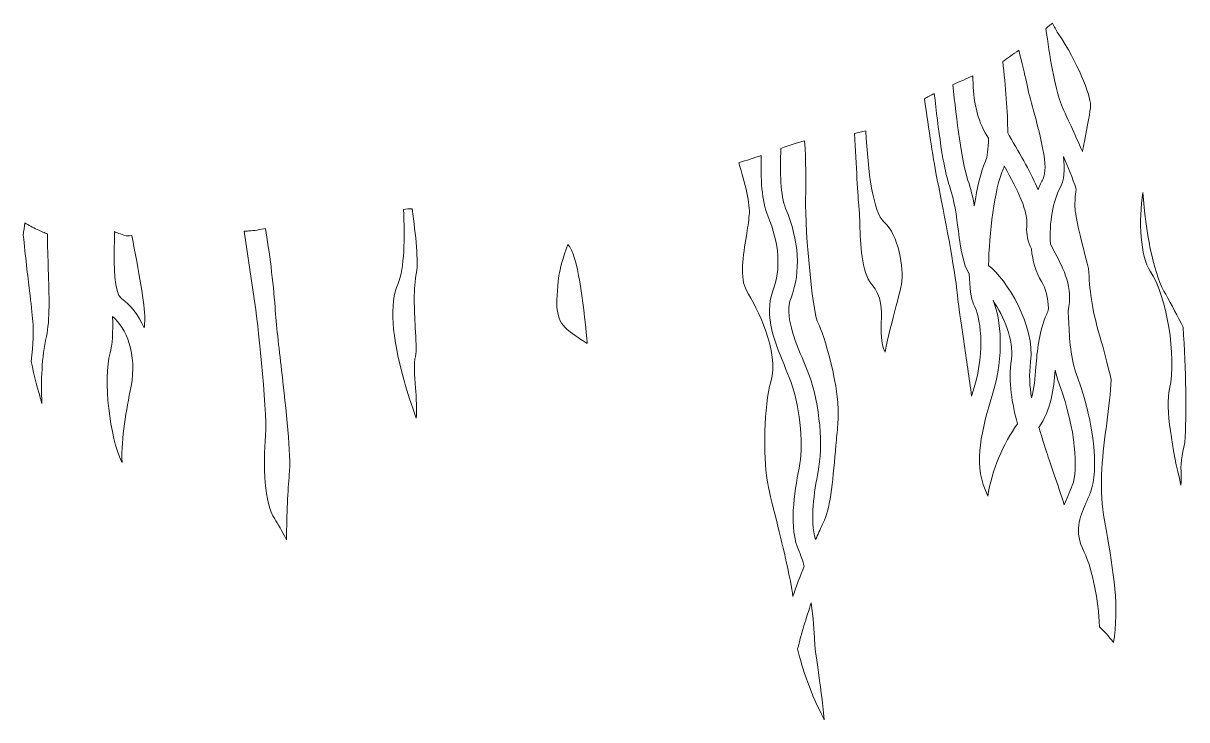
# Model space of a CAD drawing. Header units: inches. Extents: x 4 to 7.32, y -8.41 to -3.57.
# Drawn here: x 4.481 to 6.992, y -6.639 to -5.135 of the extents above; entities that cross this region are included whole.
import ezdxf

# ---------------------------------------------------------------- set-up
doc = ezdxf.new("R2010")
doc.units = ezdxf.units.IN
doc.header["$MEASUREMENT"] = 0
doc.layers.add('Layer 1', color=7, linetype='Continuous')

msp = doc.modelspace()

# ---------------------------------------------------------------- linework, layer by layer
at = {"layer": 'Layer 1', "color": 7, "lineweight": 18, "true_color": 0xffffff}
for points, knots in [([(6.7144, -5.157), (6.7564, -5.2201), (6.7844, -5.2886), (6.7842, -5.3129), (6.7842, -5.3243), (6.7775, -5.358), (6.7711, -5.3907), (6.7697, -5.3978), (6.7683, -5.405), (6.7669, -5.4123), (6.7585, -5.3926), (6.75, -5.3741), (6.7424, -5.3574), (6.7331, -5.3375), (6.7252, -5.3203), (6.7195, -5.3057), (6.7073, -5.2747), (6.6959, -5.2046), (6.688, -5.1466), (6.6895, -5.1453), (6.6915, -5.1437), (6.6929, -5.1424), (6.6959, -5.1398), (6.6992, -5.1375), (6.7024, -5.1352), (6.7056, -5.1423), (6.7094, -5.1496), (6.7144, -5.157)], [0, 0, 0, 0, 1, 1, 1, 2, 2, 2, 3, 3, 3, 4, 4, 4, 5, 5, 5, 6, 6, 6, 7, 7, 7, 8, 8, 8, 9, 9, 9, 9]), ([(6.6711, -5.4949), (6.6565, -5.4601), (6.6343, -5.4214), (6.6091, -5.3778), (6.6091, -5.3778), (6.6056, -5.3719), (6.6056, -5.3719), (6.6057, -5.3267), (6.601, -5.2708), (6.5949, -5.2174), (6.6059, -5.2103), (6.6176, -5.2021), (6.6294, -5.1933), (6.6364, -5.2205), (6.6423, -5.2449), (6.6458, -5.2615), (6.6496, -5.2802), (6.6553, -5.3016), (6.6615, -5.3243), (6.6749, -5.3737), (6.695, -5.4484), (6.6818, -5.4711), (6.678, -5.4778), (6.6744, -5.4859), (6.6711, -5.4949)], [0, 0, 0, 0, 1, 1, 1, 2, 2, 2, 3, 3, 3, 4, 4, 4, 5, 5, 5, 6, 6, 6, 7, 7, 7, 8, 8, 8, 8]), ([(6.5199, -5.4743), (6.5066, -5.4362), (6.4949, -5.3427), (6.4872, -5.2678), (6.5028, -5.2607), (6.5178, -5.2542), (6.5304, -5.2489), (6.5305, -5.2917), (6.5369, -5.3364), (6.5573, -5.3717), (6.5573, -5.3717), (6.564, -5.3834), (6.564, -5.3834), (6.5637, -5.4063), (6.5618, -5.424), (6.5577, -5.4331), (6.5479, -5.4543), (6.5396, -5.4899), (6.5335, -5.5294), (6.5302, -5.5105), (6.526, -5.4916), (6.5199, -5.4743)], [0, 0, 0, 0, 1, 1, 1, 2, 2, 2, 3, 3, 3, 4, 4, 4, 5, 5, 5, 6, 6, 6, 7, 7, 7, 7]), ([(6.4472, -5.287), (6.4551, -5.3613), (6.4667, -5.4489), (6.4804, -5.4881), (6.4904, -5.5165), (6.4951, -5.552), (6.4992, -5.5833), (6.5046, -5.6228), (6.509, -5.6559), (6.5227, -5.676), (6.5232, -5.706), (6.5262, -5.7301), (6.5321, -5.7415), (6.5462, -5.7684), (6.5582, -5.8386), (6.5333, -5.9216), (6.5314, -5.928), (6.5296, -5.9343), (6.5278, -5.9406), (6.5227, -5.9014), (6.5165, -5.8594), (6.5109, -5.8217), (6.5047, -5.7801), (6.4993, -5.7442), (6.4972, -5.7232), (6.4908, -5.6617), (6.4694, -5.5513), (6.4537, -5.4735), (6.4463, -5.4365), (6.4349, -5.3616), (6.4258, -5.2983), (6.4325, -5.2946), (6.4397, -5.2908), (6.4472, -5.287)], [0, 0, 0, 0, 1, 1, 1, 2, 2, 2, 3, 3, 3, 4, 4, 4, 5, 5, 5, 6, 6, 6, 7, 7, 7, 8, 8, 8, 9, 9, 9, 10, 10, 10, 11, 11, 11, 11]), ([(6.3391, -5.5645), (6.3701, -5.5923), (6.382, -5.6637), (6.3762, -5.6987), (6.3746, -5.7085), (6.3699, -5.7267), (6.3643, -5.7477), (6.3566, -5.7769), (6.3476, -5.8111), (6.3409, -5.8452), (6.3319, -5.8235), (6.3323, -5.8029), (6.3329, -5.7814), (6.3336, -5.7535), (6.3343, -5.7246), (6.3123, -5.6989), (6.2895, -5.6723), (6.2877, -5.6102), (6.2865, -5.5691), (6.2861, -5.5545), (6.2857, -5.5419), (6.2846, -5.5315), (6.2826, -5.5119), (6.2786, -5.4414), (6.2749, -5.3734), (6.2831, -5.3716), (6.2913, -5.3695), (6.2994, -5.3672), (6.3042, -5.4557), (6.3151, -5.5431), (6.3391, -5.5645)], [0, 0, 0, 0, 1, 1, 1, 2, 2, 2, 3, 3, 3, 4, 4, 4, 5, 5, 5, 6, 6, 6, 7, 7, 7, 8, 8, 8, 9, 9, 9, 10, 10, 10, 10]), ([(6.2391, -6.0016), (6.2377, -6.0166), (6.2363, -6.0316), (6.235, -6.0464), (6.2292, -6.1125), (6.2232, -6.1808), (6.2105, -6.208), (6.2105, -6.208), (6.2056, -6.218), (6.2056, -6.218), (6.2004, -6.2286), (6.1959, -6.2393), (6.191, -6.25), (6.1777, -6.2084), (6.1887, -6.1456), (6.1964, -6.1029), (6.1964, -6.1029), (6.1982, -6.0927), (6.1982, -6.0927), (6.2083, -6.036), (6.197, -5.9423), (6.1731, -5.8839), (6.1731, -5.8839), (6.1658, -5.8664), (6.1658, -5.8664), (6.1451, -5.8169), (6.1237, -5.7658), (6.1381, -5.7277), (6.1597, -5.6702), (6.1558, -5.6053), (6.1264, -5.5348), (6.1153, -5.5079), (6.1139, -5.4558), (6.1162, -5.4053), (6.1344, -5.3989), (6.1513, -5.3932), (6.1674, -5.3889), (6.1697, -5.4326), (6.1713, -5.4766), (6.1697, -5.5014), (6.1664, -5.5544), (6.1829, -5.7619), (6.1973, -5.7844), (6.206, -5.7996), (6.2467, -5.9209), (6.2391, -6.0016)], [0, 0, 0, 0, 1, 1, 1, 2, 2, 2, 3, 3, 3, 4, 4, 4, 5, 5, 5, 6, 6, 6, 7, 7, 7, 8, 8, 8, 9, 9, 9, 10, 10, 10, 11, 11, 11, 12, 12, 12, 13, 13, 13, 14, 14, 14, 15, 15, 15, 15]), ([(6.1064, -6.208), (6.0972, -6.1712), (6.0893, -6.1394), (6.0864, -6.1218), (6.0779, -6.0706), (6.08, -5.9603), (6.0945, -5.9093), (6.1134, -5.843), (6.0642, -5.7495), (6.0422, -5.7124), (6.0268, -5.6866), (6.035, -5.6353), (6.0417, -5.5941), (6.0442, -5.5783), (6.0466, -5.5633), (6.0479, -5.5496), (6.0501, -5.5259), (6.0392, -5.4814), (6.0252, -5.4362), (6.0422, -5.4311), (6.0583, -5.4258), (6.0736, -5.4205), (6.0723, -5.4692), (6.075, -5.5199), (6.0879, -5.5509), (6.113, -5.6113), (6.1167, -5.6658), (6.0989, -5.713), (6.0787, -5.7667), (6.1045, -5.8282), (6.1272, -5.8825), (6.1272, -5.8825), (6.1344, -5.8998), (6.1344, -5.8998), (6.1573, -5.9555), (6.1647, -6.0424), (6.1571, -6.0855), (6.1571, -6.0855), (6.1553, -6.0954), (6.1553, -6.0954), (6.1455, -6.1496), (6.1321, -6.2238), (6.1561, -6.2767), (6.1598, -6.2851), (6.1633, -6.2955), (6.1665, -6.3071), (6.1577, -6.329), (6.1496, -6.3509), (6.1421, -6.373), (6.1369, -6.3332), (6.1232, -6.2758), (6.1064, -6.208)], [0, 0, 0, 0, 1, 1, 1, 2, 2, 2, 3, 3, 3, 4, 4, 4, 5, 5, 5, 6, 6, 6, 7, 7, 7, 8, 8, 8, 9, 9, 9, 10, 10, 10, 11, 11, 11, 12, 12, 12, 13, 13, 13, 14, 14, 14, 15, 15, 15, 16, 16, 16, 17, 17, 17, 17]), ([(6.6897, -5.7631), (6.6722, -5.8031), (6.6692, -5.8426), (6.6665, -5.8774), (6.6646, -5.9013), (6.6627, -5.9233), (6.6571, -5.9439), (6.6528, -5.919), (6.6514, -5.8935), (6.655, -5.8659), (6.6652, -5.7887), (6.6032, -5.6875), (6.5642, -5.6584), (6.5656, -5.5912), (6.577, -5.4914), (6.5957, -5.4504), (6.5967, -5.4483), (6.5976, -5.4459), (6.5983, -5.4433), (6.6281, -5.4963), (6.6499, -5.5418), (6.6468, -5.574), (6.6452, -5.5908), (6.6496, -5.6066), (6.6566, -5.6223), (6.6594, -5.6488), (6.6662, -5.6737), (6.6785, -5.6929), (6.6883, -5.7084), (6.6919, -5.7279), (6.6937, -5.7513), (6.6926, -5.7552), (6.6914, -5.7591), (6.6897, -5.7631)], [0, 0, 0, 0, 1, 1, 1, 2, 2, 2, 3, 3, 3, 4, 4, 4, 5, 5, 5, 6, 6, 6, 7, 7, 7, 8, 8, 8, 9, 9, 9, 10, 10, 10, 11, 11, 11, 11]), ([(6.8193, -5.9984), (6.811, -6.0617), (6.8018, -6.1335), (6.8124, -6.1965), (6.8124, -6.1965), (6.8179, -6.2283), (6.8179, -6.2283), (6.8336, -6.3191), (6.847, -6.398), (6.8337, -6.472), (6.8238, -6.4589), (6.8134, -6.4472), (6.8035, -6.4379), (6.8011, -6.3798), (6.7894, -6.317), (6.7704, -6.2767), (6.7485, -6.2301), (6.7599, -6.2041), (6.7744, -6.1712), (6.7777, -6.1636), (6.7811, -6.1559), (6.7841, -6.1479), (6.803, -6.0978), (6.792, -5.9988), (6.7567, -5.9016), (6.7408, -5.8577), (6.7389, -5.8162), (6.7372, -5.7795), (6.7369, -5.7716), (6.7364, -5.7638), (6.7359, -5.7561), (6.7477, -5.7063), (6.726, -5.6654), (6.708, -5.6317), (6.7043, -5.6248), (6.7009, -5.6181), (6.6978, -5.6116), (6.6947, -5.5672), (6.704, -5.5161), (6.718, -5.4921), (6.7279, -5.4749), (6.7291, -5.4506), (6.726, -5.4229), (6.7357, -5.4453), (6.7452, -5.469), (6.7532, -5.4934), (6.7514, -5.5079), (6.7503, -5.521), (6.7506, -5.5309), (6.7514, -5.5542), (6.7642, -5.6046), (6.7799, -5.6644), (6.7829, -5.7114), (6.7856, -5.747), (6.8044, -5.8109), (6.8125, -5.8383), (6.821, -5.8703), (6.8285, -5.9042), (6.8277, -5.9324), (6.8236, -5.9646), (6.8193, -5.9984)], [0, 0, 0, 0, 1, 1, 1, 2, 2, 2, 3, 3, 3, 4, 4, 4, 5, 5, 5, 6, 6, 6, 7, 7, 7, 8, 8, 8, 9, 9, 9, 10, 10, 10, 11, 11, 11, 12, 12, 12, 13, 13, 13, 14, 14, 14, 15, 15, 15, 16, 16, 16, 17, 17, 17, 18, 18, 18, 19, 19, 19, 20, 20, 20, 20]), ([(6.9795, -6.1325), (6.9607, -6.0558), (6.9456, -5.9658), (6.9548, -5.9243), (6.9704, -5.8541), (6.949, -5.7236), (6.9132, -5.6703), (6.8916, -5.6384), (6.888, -5.5624), (6.897, -5.5006), (6.9035, -5.5841), (6.9187, -5.6696), (6.9428, -5.7134), (6.9428, -5.7134), (6.9465, -5.7202), (6.9465, -5.7202), (6.9595, -5.7437), (6.9725, -5.7675), (6.9839, -5.7916), (6.9905, -5.8819), (6.9919, -5.9806), (6.9879, -6.0406), (6.9807, -6.0677), (6.978, -6.0898), (6.9801, -6.1109), (6.9798, -6.1176), (6.9795, -6.1249), (6.9795, -6.1325)], [0, 0, 0, 0, 1, 1, 1, 2, 2, 2, 3, 3, 3, 4, 4, 4, 5, 5, 5, 6, 6, 6, 7, 7, 7, 8, 8, 8, 9, 9, 9, 9]), ([(5.3298, -5.673), (5.3227, -5.7077), (5.3252, -5.7527), (5.3274, -5.7925), (5.3288, -5.817), (5.3304, -5.8448), (5.3279, -5.8543), (5.3237, -5.8701), (5.3256, -5.8943), (5.3278, -5.9223), (5.3293, -5.9422), (5.3317, -5.9736), (5.329, -5.9877), (5.3192, -5.9587), (5.3101, -5.9316), (5.3039, -5.9096), (5.2758, -5.81), (5.2713, -5.7405), (5.2901, -5.6972), (5.3041, -5.665), (5.3048, -5.5975), (5.3019, -5.5369), (5.308, -5.5363), (5.3142, -5.5359), (5.3203, -5.5357), (5.3286, -5.5936), (5.3344, -5.6504), (5.3298, -5.673)], [0, 0, 0, 0, 1, 1, 1, 2, 2, 2, 3, 3, 3, 4, 4, 4, 5, 5, 5, 6, 6, 6, 7, 7, 7, 8, 8, 8, 9, 9, 9, 9]), ([(4.4984, -5.8653), (4.5025, -5.8277), (4.5043, -5.7969), (4.5024, -5.7788), (4.5007, -5.7626), (4.498, -5.7395), (4.4949, -5.713), (4.4912, -5.6816), (4.486, -5.6367), (4.4815, -5.5927), (4.4824, -5.5834), (4.4836, -5.5747), (4.4849, -5.5662), (4.4928, -5.5713), (4.5016, -5.576), (4.5116, -5.5804), (4.5205, -5.5844), (4.5277, -5.5876), (4.5337, -5.5903), (4.5338, -5.6156), (4.5346, -5.6413), (4.5355, -5.667), (4.5374, -5.723), (4.5392, -5.776), (4.5313, -5.8112), (4.5213, -5.8566), (4.5194, -5.9076), (4.5217, -5.9558), (4.5133, -5.9274), (4.5053, -5.8975), (4.4984, -5.8653)], [0, 0, 0, 0, 1, 1, 1, 2, 2, 2, 3, 3, 3, 4, 4, 4, 5, 5, 5, 6, 6, 6, 7, 7, 7, 8, 8, 8, 9, 9, 9, 10, 10, 10, 10]), ([(4.7437, -5.7726), (4.7436, -5.7791), (4.743, -5.7858), (4.7422, -5.7926), (4.73, -5.7649), (4.7125, -5.7432), (4.6935, -5.7294), (4.6766, -5.7171), (4.6774, -5.6562), (4.6779, -5.6199), (4.678, -5.6074), (4.6782, -5.5957), (4.678, -5.5851), (4.6833, -5.5872), (4.6909, -5.59), (4.7032, -5.594), (4.7032, -5.594), (4.7081, -5.5938), (4.7157, -5.5937), (4.7303, -5.6675), (4.7439, -5.7441), (4.7437, -5.7726)], [0, 0, 0, 0, 1, 1, 1, 2, 2, 2, 3, 3, 3, 4, 4, 4, 5, 5, 5, 6, 6, 6, 7, 7, 7, 7]), ([(5.0248, -5.7486), (5.0273, -5.7853), (5.0329, -5.8333), (5.0387, -5.8841), (5.0485, -5.9697), (5.0597, -6.0668), (5.0555, -6.1099), (5.0525, -6.1418), (5.0498, -6.1945), (5.0494, -6.2505), (5.0399, -6.231), (5.0305, -6.215), (5.024, -6.2054), (5.0011, -6.1717), (4.9986, -6.0902), (5.004, -6.0251), (5.0088, -5.9671), (4.9839, -5.7587), (4.9828, -5.7492), (4.9828, -5.7492), (4.9584, -5.5843), (4.9584, -5.5843), (4.9614, -5.5841), (4.9644, -5.5837), (4.9675, -5.5836), (4.9802, -5.5829), (4.9924, -5.5807), (5.0044, -5.578), (5.0119, -5.6273), (5.0211, -5.6942), (5.0248, -5.7486)], [0, 0, 0, 0, 1, 1, 1, 2, 2, 2, 3, 3, 3, 4, 4, 4, 5, 5, 5, 6, 6, 6, 7, 7, 7, 8, 8, 8, 9, 9, 9, 10, 10, 10, 10]), ([(5.6564, -5.6128), (5.6789, -5.6364), (5.6892, -5.7362), (5.6975, -5.8164), (5.6978, -5.8196), (5.6981, -5.8231), (5.6983, -5.8265), (5.6798, -5.8144), (5.6626, -5.8031), (5.655, -5.7962), (5.6292, -5.7729), (5.6297, -5.7459), (5.6373, -5.68), (5.6391, -5.6656), (5.6463, -5.6412), (5.6562, -5.6126), (5.6562, -5.6127), (5.6563, -5.6128), (5.6564, -5.6128)], [0, 0, 0, 0, 1, 1, 1, 2, 2, 2, 3, 3, 3, 4, 4, 4, 5, 5, 5, 6, 6, 6, 6]), ([(6.5626, -6.1564), (6.5608, -6.1513), (6.5589, -6.1462), (6.557, -6.1417), (6.5318, -6.0836), (6.5495, -6.0131), (6.5734, -5.9337), (6.5981, -5.8514), (6.5917, -5.7764), (6.5739, -5.7331), (6.5968, -5.7684), (6.619, -5.8187), (6.6136, -5.8605), (6.6068, -5.9118), (6.6147, -5.9561), (6.627, -5.9999), (6.5957, -6.0416), (6.5715, -6.101), (6.5626, -6.1564)], [0, 0, 0, 0, 1, 1, 1, 2, 2, 2, 3, 3, 3, 4, 4, 4, 5, 5, 5, 6, 6, 6, 6]), ([(4.714, -5.919), (4.704, -5.9702), (4.6925, -6.0292), (4.6945, -6.0834), (4.6942, -6.0827), (4.6938, -6.0817), (4.6935, -6.081), (4.6692, -6.0322), (4.6524, -5.9028), (4.669, -5.8467), (4.6739, -5.83), (4.6753, -5.8016), (4.6742, -5.7679), (4.7036, -5.7935), (4.7276, -5.8492), (4.714, -5.919)], [0, 0, 0, 0, 1, 1, 1, 2, 2, 2, 3, 3, 3, 4, 4, 4, 5, 5, 5, 5]), ([(6.6817, -6.0362), (6.6787, -6.0266), (6.6757, -6.0172), (6.6729, -6.0078), (6.7003, -5.968), (6.7046, -5.9255), (6.7079, -5.8841), (6.7105, -5.8944), (6.7135, -5.905), (6.7174, -5.9158), (6.7527, -6.013), (6.758, -6.0987), (6.745, -6.1332), (6.7422, -6.1405), (6.7392, -6.1474), (6.7361, -6.1544), (6.7332, -6.161), (6.7303, -6.1679), (6.7275, -6.175), (6.7209, -6.153), (6.7133, -6.1309), (6.7059, -6.1098), (6.6999, -6.0924), (6.694, -6.0755), (6.6893, -6.0601), (6.6893, -6.0601), (6.6817, -6.0362), (6.6817, -6.0362)], [0, 0, 0, 0, 1, 1, 1, 2, 2, 2, 3, 3, 3, 4, 4, 4, 5, 5, 5, 6, 6, 6, 7, 7, 7, 8, 8, 8, 9, 9, 9, 9]), ([(6.1889, -6.4681), (6.1891, -6.4796), (6.1921, -6.5012), (6.1964, -6.5312), (6.2005, -6.5606), (6.2059, -6.5993), (6.2099, -6.6388), (6.2093, -6.6377), (6.2086, -6.6363), (6.2081, -6.6352), (6.1814, -6.5845), (6.1625, -6.5302), (6.1523, -6.4858), (6.1606, -6.4524), (6.1706, -6.4194), (6.1817, -6.3864), (6.186, -6.4183), (6.1885, -6.4486), (6.1889, -6.4681)], [0, 0, 0, 0, 1, 1, 1, 2, 2, 2, 3, 3, 3, 4, 4, 4, 5, 5, 5, 6, 6, 6, 6])]:
    msp.add_open_spline(points, degree=3, knots=knots, dxfattribs=at)

doc.saveas('drawing.dxf')
